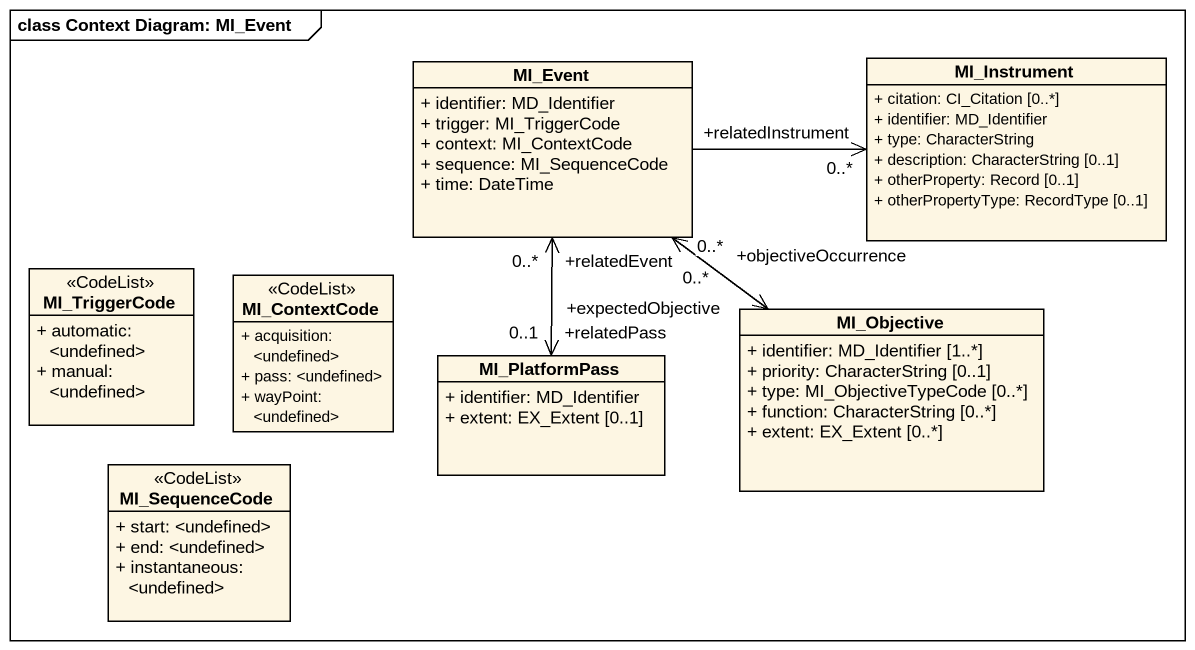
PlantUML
@startuml
mainframe class Context Diagram: MI_Event
hide circle
hide empty members
skinparam classAttributeIconSize 0
class MI_Event {
  + identifier: MD_Identifier
  + trigger: MI_TriggerCode
  + context: MI_ContextCode
  + sequence: MI_SequenceCode
  + time: DateTime
}
class MI_Instrument {
  + citation: CI_Citation [0..*]
  + identifier: MD_Identifier
  + type: CharacterString
  + description: CharacterString [0..1]
  + otherProperty: Record [0..1]
  + otherPropertyType: RecordType [0..1]
}
class MI_TriggerCode <<CodeList>> {
  + automatic: <undefined>
  + manual: <undefined>
}
class MI_ContextCode <<CodeList>> {
  + acquisition: <undefined>
  + pass: <undefined>
  + wayPoint: <undefined>
}
class MI_Objective {
  + identifier: MD_Identifier [1..*]
  + priority: CharacterString [0..1]
  + type: MI_ObjectiveTypeCode [0..*]
  + function: CharacterString [0..*]
  + extent: EX_Extent [0..*]
}
class MI_PlatformPass {
  + identifier: MD_Identifier
  + extent: EX_Extent [0..1]
}
class MI_SequenceCode <<CodeList>> {
  + start: <undefined>
  + end: <undefined>
  + instantaneous: <undefined>
}
MI_Event -right-> "+relatedInstrument\n0..*" MI_Instrument
MI_Event --> "+expectedObjective\n0..*" MI_Objective
MI_Event --> "+relatedPass\n0..1" MI_PlatformPass
MI_Objective -up-> "+objectiveOccurrence\n0..*" MI_Event
MI_PlatformPass -up-> "+relatedEvent\n0..*" MI_Event
@enduml
